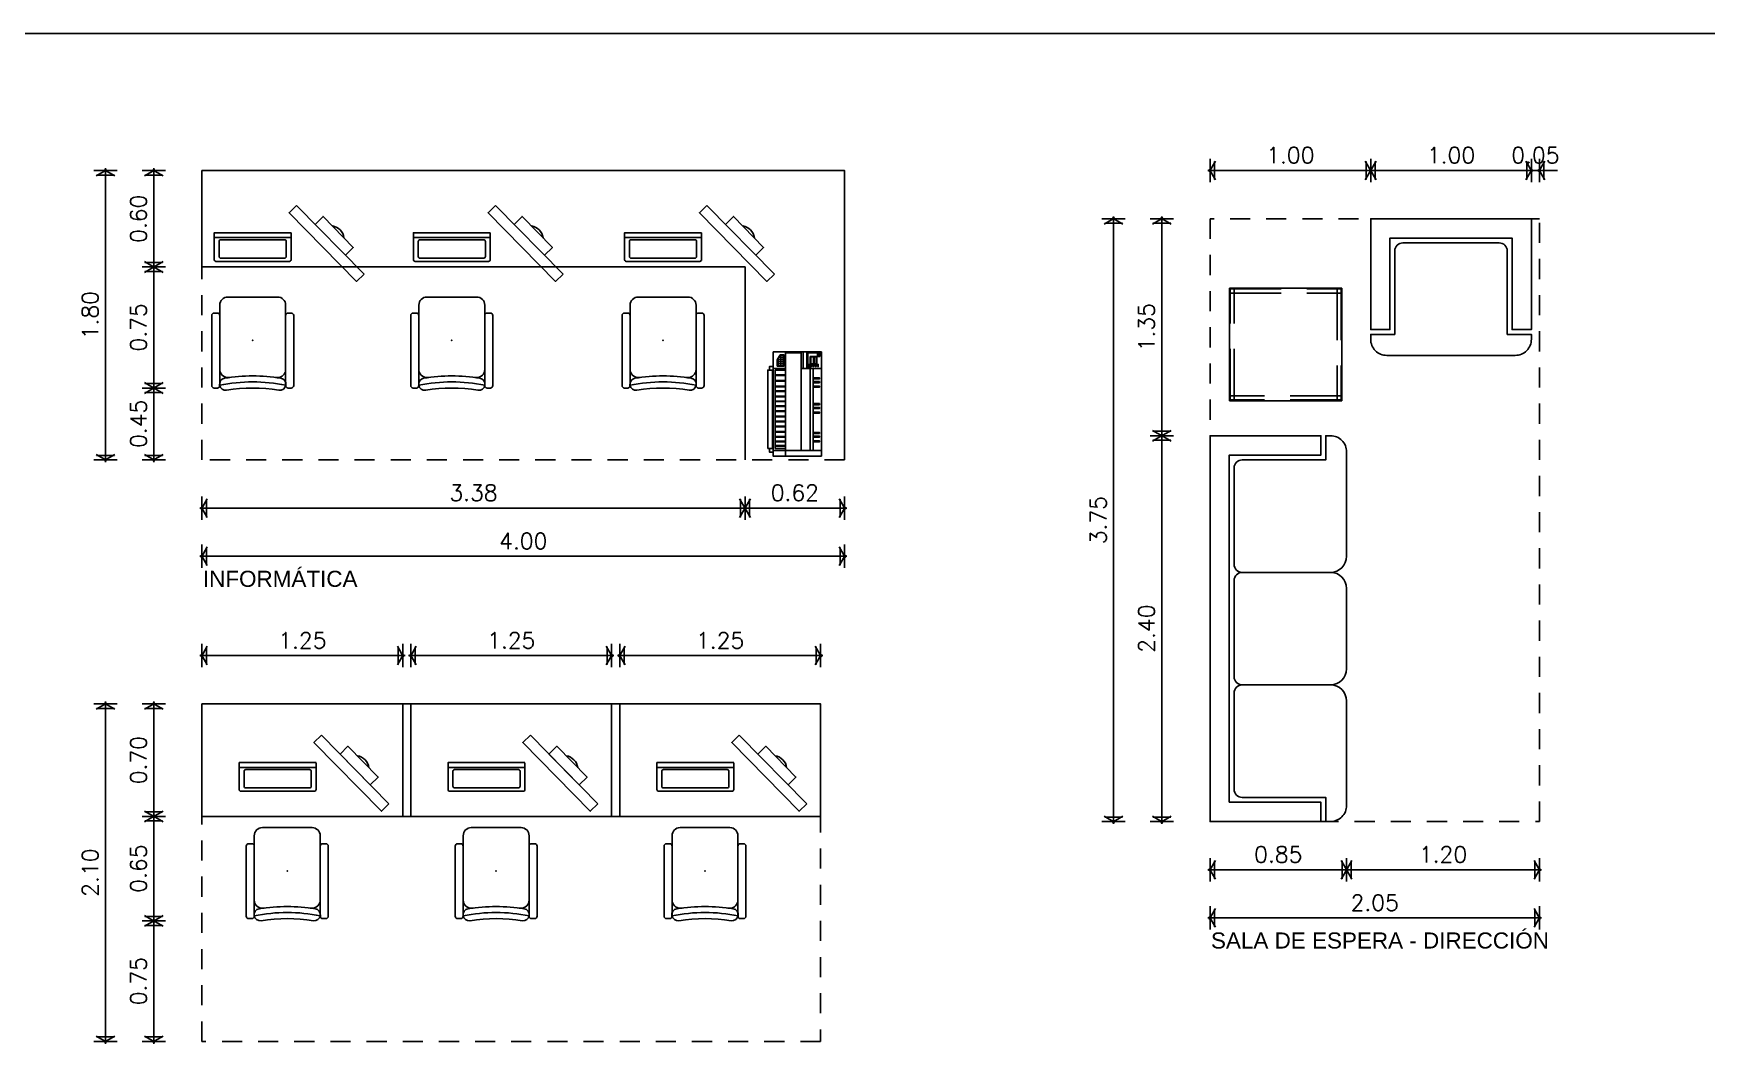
# Model space of a CAD drawing. Header units: millimetres. Extents: x 0 to 53.7, y -32.2 to -5.1.
# Drawn here: x 16.47 to 26.88, y -12.23 to -5.88 of the extents above; entities that cross this region are included whole.
import ezdxf

# ---------------------------------------------------------------- set-up
doc = ezdxf.new("R2010")
doc.units = ezdxf.units.MM
doc.header["$MEASUREMENT"] = 0
doc.linetypes.add('HIDDEN', pattern=[9.525, 6.35, -3.175])
doc.linetypes.add('HIDDEN2', pattern=[0.1875, 0.125, -0.0625])
for name, color, linetype in [('Can', 6, 'Continuous'), ('Cot', 8, 'Continuous'), ('Mob', 8, 'Continuous'), ('Proy', 9, 'HIDDEN2'), ('Tex', 2, 'Continuous')]:
    doc.layers.add(name, color=color, linetype=linetype)
doc.styles.add('ARIAL', font='arial.ttf')
doc.styles.add('ROMANS', font='romans.shx')
doc.dimstyles.new('PAÑO', dxfattribs={"dimscale": 0.5, "dimtxt": 0.2, "dimasz": 0.1, "dimexe": 0.18, "dimexo": 0.0625, "dimgap": 0.09, "dimtad": 1, "dimzin": 0, "dimdsep": 46, "dimtxsty": 'ROMANS', "dimblk1": 'COTP', "dimblk2": 'COTP', "dimsah": 1, "dimcen": 0.09, "dimse1": 1, "dimse2": 1, "dimclrd": 256, "dimclrt": 2, "dimaunit": 1, "dimadec": 0, "dimazin": 0, "dimtfac": 1, "dimtix": 1, "dimtmove": 2, "dimatfit": 0, "dimldrblk": 'COTP', "dimfxl": 0.18, "dimtolj": 1, "dimtzin": 0, "dimarcsym": 0})

# ---------------------------------------------------------------- blocks, each defined once
blk = doc.blocks.new('A$C7E9D43A3')
for p, q in [((0.03, -0.239), (0.03, 0.239)), ((0.257, -0.693), (-0.17, -0.273)), ((0.139, -0.577), (-0.052, -0.389))]:
    blk.add_line(p, q)
blk.add_lwpolyline([(0.001, -0.239), (0.168, -0.239, 0.414214), (0.178, -0.229), (0.178, 0.229, 0.414214), (0.168, 0.239), (0, 0.239), (0, -0.239)], format="xyb")
blk.add_lwpolyline([(0.044, 0.199), (0.044, -0.199, 0.414214), (0.053, -0.209), (0.148, -0.209, 0.414214), (0.158, -0.199), (0.158, 0.199, 0.414214), (0.148, 0.209), (0.053, 0.209, 0.414214)], format="xyb", close=True)
for points in [[(-0.17, -0.273), (-0.124, -0.226), (0.303, -0.646), (0.257, -0.693)], [(0.139, -0.577), (0.091, -0.626), (-0.101, -0.438), (-0.052, -0.389)]]:
    blk.add_lwpolyline(points)
blk.add_arc((0.043, -0.483), 0.086, 188.8874, 262.1436)
blk = doc.blocks.new('A$C2DEC4833')
at = {"linetype": 'Continuous', "ltscale": 0.01}
for p, q in [((-0.466, 0.24), (-0.466, 0.22)), ((-0.015, 0.255), (-0.451, 0.255)), ((0, 0.22), (0, 0.24)), ((-0.566, 0.155), (-0.566, -0.155)), ((-0.015, 0.205), (-0.516, 0.205)), ((-0.065, 0.143), (-0.065, 0.155)), ((-0.516, -0.205), (-0.015, -0.205)), ((-0.065, -0.155), (-0.065, -0.143)), ((-0.466, -0.22), (-0.466, -0.24)), ((-0.451, -0.255), (-0.015, -0.255)), ((0, -0.24), (0, -0.22))]:
    blk.add_line(p, q, dxfattribs=at)
for centre, radius, start, end in [((-0.451, 0.24), 0.015, 90, 180), ((-0.451, 0.22), 0.015, 180, 270), ((-0.015, 0.24), 0.015, 0, 90), ((-0.015, 0.22), 0.015, 270, 0), ((-0.516, 0.155), 0.05, 90, 180), ((-0.115, 0.155), 0.05, 0, 90), ((1, 0), 1.075, 170.6502, 189.3498), ((-0.024, 0.169), 0.0375, 350.6502, 170.6502), ((1, 0), 1.038, 168.5791, 191.4209), ((1, 0), 1, 170.6502, 189.3498), ((-0.516, -0.155), 0.05, 180, 270), ((-0.451, -0.22), 0.015, 90, 180), ((-0.115, -0.155), 0.05, 270, 0), ((-0.024, -0.169), 0.0375, 189.3498, 9.3498), ((-0.015, -0.22), 0.015, 0, 90), ((-0.451, -0.24), 0.015, 180, 270), ((-0.015, -0.24), 0.015, 270, 0)]:
    blk.add_arc(centre, radius, start, end, dxfattribs=at)
blk.add_point((-0.296, 0))
blk = doc.blocks.new('TERAPI$0$893')
at = {"linetype": 'Continuous'}
h = blk.add_hatch(dxfattribs=at)
h.set_pattern_fill('SQUARE', color=256, scale=0.05, angle=-90, style=0)
h.set_pattern_definition([(270, (-13.1615506, 5.483518), (0.00625, -1e-18), [0.00625, -0.00625]), (360, (-13.1615506, 5.483518), (2e-18, 0.00625), [0.00625, -0.00625])])
h.paths.add_polyline_path([(-0.059, -0.308), (-0.059, -0.269), (-0.102, -0.269), (-0.102, -0.339), (-0.077, -0.339)])
for p, q in [((-0.335, 0.256), (-0.035, 0.256)), ((-0.283, -0.255), (-0.283, 0.256)), ((-0.265, -0.255), (-0.265, 0.256)), ((-0.209, -0.351), (-0.209, 0.256)), ((-0.11, -0.351), (-0.11, 0.292)), ((-0.11, 0.244), (-0.047, 0.244)), ((-0.047, 0.244), (-0.047, -0.244)), ((-0.335, -0.255), (-0.209, -0.255)), ((-0.265, -0.26), (-0.25, -0.26)), ((-0.265, -0.33), (-0.265, -0.26)), ((-0.25, -0.261), (-0.25, -0.351)), ((-0.244, -0.255), (-0.244, -0.358)), ((-0.221, -0.255), (-0.221, -0.358)), ((-0.047, -0.244), (-0.11, -0.244)), ((-0.11, -0.255), (-0.035, -0.255)), ((-0.102, -0.269), (-0.059, -0.269)), ((-0.102, -0.339), (-0.102, -0.269)), ((-0.059, -0.308), (-0.077, -0.339)), ((-0.059, -0.269), (-0.059, -0.308)), ((-0.324, -0.33), (-0.265, -0.33)), ((-0.324, -0.351), (-0.324, -0.33)), ((-0.25, -0.351), (-0.324, -0.351)), ((-0.209, -0.351), (-0.11, -0.351)), ((-0.077, -0.339), (-0.102, -0.339))]:
    blk.add_line(p, q, dxfattribs=at)
for points in [[(-0.335, 0.292), (-0.335, -0.358), (-0.035, -0.358), (-0.035, 0.292)], [(-0.011, 0.244), (-0.011, 0.266), (-0.035, 0.266), (-0.035, 0.244)], [(0, 0.244), (0, -0.244), (-0.03, -0.244), (-0.03, 0.244)], [(-0.31, -0.266), (-0.31, -0.28), (-0.315, -0.28), (-0.315, -0.266)], [(-0.293, -0.327), (-0.293, -0.284), (-0.307, -0.284), (-0.307, -0.327)], [(-0.296, -0.266), (-0.296, -0.28), (-0.301, -0.28), (-0.301, -0.266)], [(-0.282, -0.266), (-0.282, -0.28), (-0.287, -0.28), (-0.287, -0.266)], [(-0.269, -0.327), (-0.269, -0.284), (-0.286, -0.284), (-0.286, -0.327)], [(-0.269, -0.266), (-0.269, -0.28), (-0.274, -0.28), (-0.274, -0.266)], [(-0.256, -0.266), (-0.256, -0.28), (-0.261, -0.28), (-0.261, -0.266)], [(-0.011, -0.244), (-0.011, -0.266), (-0.035, -0.266), (-0.035, -0.244)], [(-0.31, -0.334), (-0.31, -0.347), (-0.315, -0.347), (-0.315, -0.334)]]:
    blk.add_lwpolyline(points, close=True, dxfattribs=at)
for points in [[(-0.11, 0.229), (-0.047, 0.229)], [(-0.047, 0.225), (-0.11, 0.225)], [(-0.283, 0.202), (-0.322, 0.202), (-0.322, 0.195), (-0.283, 0.195)], [(-0.283, 0.173), (-0.322, 0.173), (-0.322, 0.166), (-0.283, 0.166)], [(-0.283, 0.149), (-0.322, 0.149), (-0.322, 0.143), (-0.283, 0.143)], [(-0.11, 0.201), (-0.047, 0.201)], [(-0.047, 0.197), (-0.11, 0.197)], [(-0.11, 0.172), (-0.047, 0.172)], [(-0.047, 0.168), (-0.11, 0.168)], [(-0.11, 0.141), (-0.047, 0.141)], [(-0.047, 0.137), (-0.11, 0.137)], [(-0.11, 0.109), (-0.047, 0.109)], [(-0.047, 0.105), (-0.11, 0.105)], [(-0.283, 0.024), (-0.322, 0.024), (-0.322, 0.017), (-0.283, 0.017)], [(-0.11, 0.077), (-0.047, 0.077)], [(-0.047, 0.073), (-0.11, 0.073)], [(-0.11, 0.046), (-0.047, 0.046)], [(-0.047, 0.042), (-0.11, 0.042)], [(-0.11, 0.013), (-0.047, 0.013)], [(-0.047, 0.009), (-0.11, 0.009)], [(-0.283, -0.005), (-0.322, -0.005), (-0.322, -0.012), (-0.283, -0.012)], [(-0.283, -0.029), (-0.322, -0.029), (-0.322, -0.036), (-0.283, -0.036)], [(-0.11, -0.018), (-0.047, -0.018)], [(-0.047, -0.022), (-0.11, -0.022)], [(-0.11, -0.049), (-0.047, -0.049)], [(-0.047, -0.052), (-0.11, -0.052)], [(-0.11, -0.078), (-0.047, -0.078)], [(-0.047, -0.082), (-0.11, -0.082)], [(-0.283, -0.138), (-0.322, -0.138), (-0.322, -0.145), (-0.283, -0.145)], [(-0.283, -0.166), (-0.322, -0.166), (-0.322, -0.173), (-0.283, -0.173)], [(-0.283, -0.19), (-0.322, -0.19), (-0.322, -0.197), (-0.283, -0.197)], [(-0.11, -0.111), (-0.047, -0.111)], [(-0.047, -0.115), (-0.11, -0.115)], [(-0.11, -0.141), (-0.047, -0.141)], [(-0.047, -0.145), (-0.11, -0.145)], [(-0.11, -0.176), (-0.047, -0.176)], [(-0.047, -0.18), (-0.11, -0.18)], [(-0.11, -0.211), (-0.047, -0.211)], [(-0.047, -0.215), (-0.11, -0.215)]]:
    blk.add_lwpolyline(points, dxfattribs=at)
blk = doc.blocks.new('COTP')
at = {"color": 0}
for p, q in [((-2.24, 0), (0.28, 0)), ((0, -1.45), (0, 1.45))]:
    blk.add_line(p, q, dxfattribs=at)
at = {"color": 2}
for p, q in [((0.1, -0.17), (-0.67, 1.16)), ((0.1, 0.17), (-0.67, -1.16)), ((-0.56, -1.11), (-0.56, 1.11))]:
    blk.add_line(p, q, dxfattribs=at)
blk = doc.blocks.new('*D569')
at = {"layer": 'Cot', "lineweight": -2, "transparency": 16777216}
blk.add_line((17.218, -6.778), (17.218, -7.278), dxfattribs=at)
at = {"layer": 'Defpoints', "color": 0, "transparency": 16777216}
for p in [(17.518, -6.728), (17.218, -7.328), (17.518, -7.328)]:
    blk.add_point(p, dxfattribs=at)
at = {"layer": 'Cot', "lineweight": -2, "transparency": 16777216, "xscale": 0.05, "yscale": 0.05, "zscale": 0.05}
for p, rotation in [((17.218, -6.728), 90), ((17.218, -7.328), 270)]:
    blk.add_blockref('COTP', p, dxfattribs=dict(at, rotation=rotation))
at = {"layer": 'Cot', "color": 2, "transparency": 16777216, "insert": (17.123, -7.028), "char_height": 0.1, "attachment_point": 5, "rotation": 90, "style": 'ROMANS'}
blk.add_mtext('\\A1;0.60', dxfattribs=at)
blk = doc.blocks.new('*D570')
at = {"layer": 'Cot', "lineweight": -2, "transparency": 16777216}
blk.add_line((17.218, -7.378), (17.218, -8.031), dxfattribs=at)
at = {"layer": 'Defpoints', "color": 0, "transparency": 16777216}
for p in [(17.518, -7.328), (17.218, -8.081), (17.834, -8.081)]:
    blk.add_point(p, dxfattribs=at)
at = {"layer": 'Cot', "lineweight": -2, "transparency": 16777216, "xscale": 0.05, "yscale": 0.05, "zscale": 0.05}
for p, rotation in [((17.218, -7.328), 90), ((17.218, -8.081), 270)]:
    blk.add_blockref('COTP', p, dxfattribs=dict(at, rotation=rotation))
at = {"layer": 'Cot', "color": 2, "transparency": 16777216, "insert": (17.123, -7.704), "char_height": 0.1, "attachment_point": 5, "rotation": 90, "style": 'ROMANS'}
blk.add_mtext('\\A1;0.75', dxfattribs=at)
blk = doc.blocks.new('*D571')
at = {"layer": 'Cot', "lineweight": -2, "transparency": 16777216}
blk.add_line((17.218, -8.131), (17.218, -8.478), dxfattribs=at)
at = {"layer": 'Defpoints', "color": 0, "transparency": 16777216}
for p in [(17.834, -8.081), (17.218, -8.528), (17.518, -8.528)]:
    blk.add_point(p, dxfattribs=at)
at = {"layer": 'Cot', "lineweight": -2, "transparency": 16777216, "xscale": 0.05, "yscale": 0.05, "zscale": 0.05}
for p, rotation in [((17.218, -8.081), 90), ((17.218, -8.528), 270)]:
    blk.add_blockref('COTP', p, dxfattribs=dict(at, rotation=rotation))
at = {"layer": 'Cot', "color": 2, "transparency": 16777216, "insert": (17.123, -8.304), "char_height": 0.1, "attachment_point": 5, "rotation": 90, "style": 'ROMANS'}
blk.add_mtext('\\A1;0.45', dxfattribs=at)
blk = doc.blocks.new('*D572')
at = {"layer": 'Cot', "lineweight": -2, "transparency": 16777216}
blk.add_line((16.918, -8.478), (16.918, -6.778), dxfattribs=at)
at = {"layer": 'Defpoints', "color": 0, "transparency": 16777216}
for p in [(16.918, -6.728), (17.518, -6.728), (17.518, -8.528)]:
    blk.add_point(p, dxfattribs=at)
at = {"layer": 'Cot', "lineweight": -2, "transparency": 16777216, "xscale": 0.05, "yscale": 0.05, "zscale": 0.05}
for p, rotation in [((16.918, -6.728), 90), ((16.918, -8.528), 270)]:
    blk.add_blockref('COTP', p, dxfattribs=dict(at, rotation=rotation))
at = {"layer": 'Cot', "color": 2, "transparency": 16777216, "insert": (16.823, -7.628), "char_height": 0.1, "attachment_point": 5, "rotation": 90, "style": 'ROMANS'}
blk.add_mtext('\\A1;1.80', dxfattribs=at)
blk = doc.blocks.new('*D573')
at = {"layer": 'Cot', "lineweight": -2, "transparency": 16777216}
blk.add_line((21.468, -8.828), (20.948, -8.828), dxfattribs=at)
at = {"layer": 'Defpoints', "color": 0, "transparency": 16777216}
for p in [(20.898, -8.528), (21.518, -8.528), (20.898, -8.828)]:
    blk.add_point(p, dxfattribs=at)
at = {"layer": 'Cot', "lineweight": -2, "transparency": 16777216, "xscale": 0.05, "yscale": 0.05, "zscale": 0.05, "rotation": 180}
blk.add_blockref('COTP', (20.898, -8.828), dxfattribs=at)
at = {"layer": 'Cot', "lineweight": -2, "transparency": 16777216, "xscale": 0.05, "yscale": 0.05, "zscale": 0.05}
blk.add_blockref('COTP', (21.518, -8.828), dxfattribs=at)
at = {"layer": 'Cot', "color": 2, "transparency": 16777216, "insert": (21.208, -8.733), "char_height": 0.1, "attachment_point": 5, "style": 'ROMANS'}
blk.add_mtext('\\A1;0.62', dxfattribs=at)
blk = doc.blocks.new('*D574')
at = {"layer": 'Cot', "lineweight": -2, "transparency": 16777216}
blk.add_line((20.848, -8.828), (17.568, -8.828), dxfattribs=at)
at = {"layer": 'Defpoints', "color": 0, "transparency": 16777216}
for p in [(17.518, -8.528), (20.898, -8.528), (17.518, -8.828)]:
    blk.add_point(p, dxfattribs=at)
at = {"layer": 'Cot', "lineweight": -2, "transparency": 16777216, "xscale": 0.05, "yscale": 0.05, "zscale": 0.05, "rotation": 180}
blk.add_blockref('COTP', (17.518, -8.828), dxfattribs=at)
at = {"layer": 'Cot', "lineweight": -2, "transparency": 16777216, "xscale": 0.05, "yscale": 0.05, "zscale": 0.05}
blk.add_blockref('COTP', (20.898, -8.828), dxfattribs=at)
at = {"layer": 'Cot', "color": 2, "transparency": 16777216, "insert": (19.208, -8.733), "char_height": 0.1, "attachment_point": 5, "style": 'ROMANS'}
blk.add_mtext('\\A1;3.38', dxfattribs=at)
blk = doc.blocks.new('*D575')
at = {"layer": 'Cot', "lineweight": -2, "transparency": 16777216}
blk.add_line((21.468, -9.128), (17.568, -9.128), dxfattribs=at)
at = {"layer": 'Defpoints', "color": 0, "transparency": 16777216}
for p in [(17.518, -8.528), (21.518, -8.528), (17.518, -9.128)]:
    blk.add_point(p, dxfattribs=at)
at = {"layer": 'Cot', "lineweight": -2, "transparency": 16777216, "xscale": 0.05, "yscale": 0.05, "zscale": 0.05, "rotation": 180}
blk.add_blockref('COTP', (17.518, -9.128), dxfattribs=at)
at = {"layer": 'Cot', "lineweight": -2, "transparency": 16777216, "xscale": 0.05, "yscale": 0.05, "zscale": 0.05}
blk.add_blockref('COTP', (21.518, -9.128), dxfattribs=at)
at = {"layer": 'Cot', "color": 2, "transparency": 16777216, "insert": (19.518, -9.033), "char_height": 0.1, "attachment_point": 5, "style": 'ROMANS'}
blk.add_mtext('\\A1;4.00', dxfattribs=at)
blk = doc.blocks.new('A$C12627254')
blk.add_lwpolyline([(2.28, -0.12), (0.12, -0.12), (0.12, -0.69), (0, -0.69), (0, 0), (2.4, 0), (2.4, -0.69), (2.28, -0.69)], close=True)
for points in [[(0.85, -0.75), (0.85, -0.2, 0.414214), (0.8, -0.15), (0.2, -0.15, 0.414214), (0.15, -0.2), (0.15, -0.72), (0, -0.72), (0, -0.75, 0.414214), (0.1, -0.85), (0.75, -0.85), (0.75, -0.85, 0.414213), (0.85, -0.75)], [(1.55, -0.75), (1.55, -0.2, -0.414214), (1.6, -0.15), (2.2, -0.15, -0.414214), (2.25, -0.2), (2.25, -0.72), (2.4, -0.72), (2.4, -0.75, -0.414214), (2.3, -0.85), (1.65, -0.85), (1.65, -0.85, -0.414213), (1.55, -0.75)]]:
    blk.add_lwpolyline(points, format="xyb", close=True)
blk.add_lwpolyline([(0.85, -0.75, 0.414213), (0.95, -0.85), (0.95, -0.85), (1.45, -0.85), (1.45, -0.85, 0.414213), (1.55, -0.75), (1.55, -0.2, 0.414214), (1.5, -0.15), (0.9, -0.15, 0.414214), (0.85, -0.2)], format="xyb")
blk = doc.blocks.new('A$C78486FED')
for points in [[(0.12, 0), (0.12, 0.38), (0.69, 0.38), (0.69, 0.5), (0, 0.5), (0, 0)], [(0.12, 0), (0.12, -0.38), (0.69, -0.38), (0.69, -0.5), (0, -0.5), (0, 0)]]:
    blk.add_lwpolyline(points)
for points in [[(0.15, 0), (0.15, 0.3, -0.414214), (0.2, 0.35), (0.72, 0.35), (0.72, 0.5), (0.75, 0.5, -0.414214), (0.85, 0.4), (0.85, 0)], [(0.15, 0), (0.15, -0.3, 0.414214), (0.2, -0.35), (0.72, -0.35), (0.72, -0.5), (0.75, -0.5, 0.414214), (0.85, -0.4), (0.85, 0)]]:
    blk.add_lwpolyline(points, format="xyb")
blk = doc.blocks.new('MESA ESQ')
for p, q in [((-0.35, 0), (-0.35, -0.7)), ((0.35, 0), (-0.35, 0)), ((0.35, -0.7), (0.35, 0)), ((-0.35, -0.7), (0.35, -0.7))]:
    blk.add_line(p, q)
at = {"linetype": 'HIDDEN', "ltscale": 0.05}
for p, q in [((-0.345, -0.005), (-0.345, -0.695)), ((0.345, -0.005), (-0.345, -0.005)), ((0.345, -0.03), (-0.345, -0.03)), ((-0.32, -0.005), (-0.32, -0.695)), ((0.32, -0.695), (0.32, -0.005)), ((0.345, -0.695), (0.345, -0.005)), ((-0.345, -0.67), (0.345, -0.67)), ((-0.345, -0.695), (0.345, -0.695))]:
    blk.add_line(p, q, dxfattribs=at)
blk = doc.blocks.new('*D576')
at = {"layer": 'Cot', "lineweight": -2, "transparency": 16777216}
blk.add_line((23.492, -7.078), (23.492, -8.328), dxfattribs=at)
at = {"layer": 'Defpoints', "color": 0, "transparency": 16777216}
for p in [(23.792, -7.028), (23.492, -8.378), (24.208, -8.378)]:
    blk.add_point(p, dxfattribs=at)
at = {"layer": 'Cot', "lineweight": -2, "transparency": 16777216, "xscale": 0.05, "yscale": 0.05, "zscale": 0.05}
for p, rotation in [((23.492, -7.028), 90), ((23.492, -8.378), 270)]:
    blk.add_blockref('COTP', p, dxfattribs=dict(at, rotation=rotation))
at = {"layer": 'Cot', "color": 2, "transparency": 16777216, "insert": (23.397, -7.703), "char_height": 0.1, "attachment_point": 5, "rotation": 90, "style": 'ROMANS'}
blk.add_mtext('\\A1;1.35', dxfattribs=at)
blk = doc.blocks.new('*D577')
at = {"layer": 'Cot', "lineweight": -2, "transparency": 16777216}
blk.add_line((23.492, -8.428), (23.492, -10.728), dxfattribs=at)
at = {"layer": 'Defpoints', "color": 0, "transparency": 16777216}
for p in [(24.208, -8.378), (23.492, -10.778), (24.208, -10.778)]:
    blk.add_point(p, dxfattribs=at)
at = {"layer": 'Cot', "lineweight": -2, "transparency": 16777216, "xscale": 0.05, "yscale": 0.05, "zscale": 0.05}
for p, rotation in [((23.492, -8.378), 90), ((23.492, -10.778), 270)]:
    blk.add_blockref('COTP', p, dxfattribs=dict(at, rotation=rotation))
at = {"layer": 'Cot', "color": 2, "transparency": 16777216, "insert": (23.397, -9.578), "char_height": 0.1, "attachment_point": 5, "rotation": 90, "style": 'ROMANS'}
blk.add_mtext('\\A1;2.40', dxfattribs=at)
blk = doc.blocks.new('*D578')
at = {"layer": 'Cot', "lineweight": -2, "transparency": 16777216}
blk.add_line((23.192, -10.728), (23.192, -7.078), dxfattribs=at)
at = {"layer": 'Defpoints', "color": 0, "transparency": 16777216}
for p in [(23.192, -7.028), (23.792, -7.028), (23.792, -10.778)]:
    blk.add_point(p, dxfattribs=at)
at = {"layer": 'Cot', "lineweight": -2, "transparency": 16777216, "xscale": 0.05, "yscale": 0.05, "zscale": 0.05}
for p, rotation in [((23.192, -7.028), 90), ((23.192, -10.778), 270)]:
    blk.add_blockref('COTP', p, dxfattribs=dict(at, rotation=rotation))
at = {"layer": 'Cot', "color": 2, "transparency": 16777216, "insert": (23.097, -8.903), "char_height": 0.1, "attachment_point": 5, "rotation": 90, "style": 'ROMANS'}
blk.add_mtext('\\A1;3.75', dxfattribs=at)
blk = doc.blocks.new('*D579')
at = {"layer": 'Cot', "lineweight": -2, "transparency": 16777216}
blk.add_line((23.842, -11.078), (24.592, -11.078), dxfattribs=at)
at = {"layer": 'Defpoints', "color": 0, "transparency": 16777216}
for p in [(24.642, -10.353), (23.792, -10.778), (24.642, -11.078)]:
    blk.add_point(p, dxfattribs=at)
at = {"layer": 'Cot', "lineweight": -2, "transparency": 16777216, "xscale": 0.05, "yscale": 0.05, "zscale": 0.05, "rotation": 180}
blk.add_blockref('COTP', (23.792, -11.078), dxfattribs=at)
at = {"layer": 'Cot', "lineweight": -2, "transparency": 16777216, "xscale": 0.05, "yscale": 0.05, "zscale": 0.05}
blk.add_blockref('COTP', (24.642, -11.078), dxfattribs=at)
at = {"layer": 'Cot', "color": 2, "transparency": 16777216, "insert": (24.217, -10.983), "char_height": 0.1, "attachment_point": 5, "style": 'ROMANS'}
blk.add_mtext('\\A1;0.85', dxfattribs=at)
blk = doc.blocks.new('*D580')
at = {"layer": 'Cot', "lineweight": -2, "transparency": 16777216}
blk.add_line((24.692, -11.078), (25.792, -11.078), dxfattribs=at)
at = {"layer": 'Defpoints', "color": 0, "transparency": 16777216}
for p in [(24.642, -10.353), (25.842, -10.778), (25.842, -11.078)]:
    blk.add_point(p, dxfattribs=at)
at = {"layer": 'Cot', "lineweight": -2, "transparency": 16777216, "xscale": 0.05, "yscale": 0.05, "zscale": 0.05, "rotation": 180}
blk.add_blockref('COTP', (24.642, -11.078), dxfattribs=at)
at = {"layer": 'Cot', "lineweight": -2, "transparency": 16777216, "xscale": 0.05, "yscale": 0.05, "zscale": 0.05}
blk.add_blockref('COTP', (25.842, -11.078), dxfattribs=at)
at = {"layer": 'Cot', "color": 2, "transparency": 16777216, "insert": (25.242, -10.983), "char_height": 0.1, "attachment_point": 5, "style": 'ROMANS'}
blk.add_mtext('\\A1;1.20', dxfattribs=at)
blk = doc.blocks.new('*D581')
at = {"layer": 'Cot', "lineweight": -2, "transparency": 16777216}
blk.add_line((23.842, -11.378), (25.792, -11.378), dxfattribs=at)
at = {"layer": 'Defpoints', "color": 0, "transparency": 16777216}
for p in [(23.792, -10.778), (25.842, -10.778), (25.842, -11.378)]:
    blk.add_point(p, dxfattribs=at)
at = {"layer": 'Cot', "lineweight": -2, "transparency": 16777216, "xscale": 0.05, "yscale": 0.05, "zscale": 0.05, "rotation": 180}
blk.add_blockref('COTP', (23.792, -11.378), dxfattribs=at)
at = {"layer": 'Cot', "lineweight": -2, "transparency": 16777216, "xscale": 0.05, "yscale": 0.05, "zscale": 0.05}
blk.add_blockref('COTP', (25.842, -11.378), dxfattribs=at)
at = {"layer": 'Cot', "color": 2, "transparency": 16777216, "insert": (24.817, -11.283), "char_height": 0.1, "attachment_point": 5, "style": 'ROMANS'}
blk.add_mtext('\\A1;2.05', dxfattribs=at)
blk = doc.blocks.new('*D582')
at = {"layer": 'Cot', "lineweight": -2, "transparency": 16777216}
blk.add_line((23.842, -6.728), (24.742, -6.728), dxfattribs=at)
at = {"layer": 'Defpoints', "color": 0, "transparency": 16777216}
for p in [(24.792, -6.728), (23.792, -7.028), (24.792, -7.028)]:
    blk.add_point(p, dxfattribs=at)
at = {"layer": 'Cot', "lineweight": -2, "transparency": 16777216, "xscale": 0.05, "yscale": 0.05, "zscale": 0.05, "rotation": 180}
blk.add_blockref('COTP', (23.792, -6.728), dxfattribs=at)
at = {"layer": 'Cot', "lineweight": -2, "transparency": 16777216, "xscale": 0.05, "yscale": 0.05, "zscale": 0.05}
blk.add_blockref('COTP', (24.792, -6.728), dxfattribs=at)
at = {"layer": 'Cot', "color": 2, "transparency": 16777216, "insert": (24.292, -6.633), "char_height": 0.1, "attachment_point": 5, "style": 'ROMANS'}
blk.add_mtext('\\A1;1.00', dxfattribs=at)
blk = doc.blocks.new('*D583')
at = {"layer": 'Cot', "lineweight": -2, "transparency": 16777216}
blk.add_line((24.842, -6.728), (25.742, -6.728), dxfattribs=at)
at = {"layer": 'Defpoints', "color": 0, "transparency": 16777216}
for p in [(25.792, -6.728), (24.792, -7.028), (25.792, -7.028)]:
    blk.add_point(p, dxfattribs=at)
at = {"layer": 'Cot', "lineweight": -2, "transparency": 16777216, "xscale": 0.05, "yscale": 0.05, "zscale": 0.05, "rotation": 180}
blk.add_blockref('COTP', (24.792, -6.728), dxfattribs=at)
at = {"layer": 'Cot', "lineweight": -2, "transparency": 16777216, "xscale": 0.05, "yscale": 0.05, "zscale": 0.05}
blk.add_blockref('COTP', (25.792, -6.728), dxfattribs=at)
at = {"layer": 'Cot', "color": 2, "transparency": 16777216, "insert": (25.292, -6.633), "char_height": 0.1, "attachment_point": 5, "style": 'ROMANS'}
blk.add_mtext('\\A1;1.00', dxfattribs=at)
blk = doc.blocks.new('*D584')
at = {"layer": 'Cot', "lineweight": -2, "transparency": 16777216}
for p, q in [((25.742, -6.728), (25.692, -6.728)), ((25.792, -6.728), (25.842, -6.728)), ((25.892, -6.728), (25.942, -6.728))]:
    blk.add_line(p, q, dxfattribs=at)
at = {"layer": 'Defpoints', "color": 0, "transparency": 16777216}
for p in [(25.842, -6.728), (25.792, -7.028), (25.842, -7.028)]:
    blk.add_point(p, dxfattribs=at)
at = {"layer": 'Cot', "lineweight": -2, "transparency": 16777216, "xscale": 0.05, "yscale": 0.05, "zscale": 0.05}
blk.add_blockref('COTP', (25.792, -6.728), dxfattribs=at)
at = {"layer": 'Cot', "lineweight": -2, "transparency": 16777216, "xscale": 0.05, "yscale": 0.05, "zscale": 0.05, "rotation": 180}
blk.add_blockref('COTP', (25.842, -6.728), dxfattribs=at)
at = {"layer": 'Cot', "color": 2, "transparency": 16777216, "insert": (25.817, -6.633), "char_height": 0.1, "attachment_point": 5, "style": 'ROMANS'}
blk.add_mtext('\\A1;0.05', dxfattribs=at)
blk = doc.blocks.new('A$C76F738EF')
for p, q in [((-0.0227, 0.8793), (-0.0227, 0.8723)), ((-0.0227, 0.8793), (0.0318, 0.8793)), ((0.0318, 0.8793), (0.0318, 0.872)), ((-0.1511, 0.8088), (0.1265, 0.8088)), ((0.0318, 0.8088), (0.1602, 0.8088)), ((-0.2981, 0.5741), (-0.2981, 0.5848)), ((-0.2706, 0.5848), (-0.2981, 0.5848)), ((-0.2713, 0.5741), (-0.2981, 0.5741)), ((0.2797, 0.5848), (0.3072, 0.5848)), ((0.2804, 0.5741), (0.3072, 0.5741)), ((0.3072, 0.5741), (0.3072, 0.5848)), ((-0.2248, 0.4483), (-0.2248, 0.4238)), ((0.2339, 0.4483), (0.2339, 0.4238)), ((-0.5848, 0.2797), (-0.5848, 0.3072)), ((-0.5741, 0.3072), (-0.5848, 0.3072)), ((-0.5741, 0.2804), (-0.5741, 0.3072)), ((0.5741, 0.2981), (0.5848, 0.2981)), ((0.5741, 0.2713), (0.5741, 0.2981)), ((0.5848, 0.2706), (0.5848, 0.2981)), ((-0.4483, 0.2339), (-0.4238, 0.2339)), ((0.4483, 0.2248), (0.4238, 0.2248)), ((-0.8088, 0.0318), (-0.8088, 0.1602)), ((-0.8088, -0.1511), (-0.8088, 0.1265)), ((0.8088, 0.1511), (0.8088, -0.1265)), ((-0.8793, 0.0318), (-0.872, 0.0318)), ((-0.8793, -0.0227), (-0.8793, 0.0318)), ((0.8793, 0.0227), (0.8723, 0.0227)), ((0.8793, 0.0227), (0.8793, -0.0318)), ((-0.8793, -0.0227), (-0.8723, -0.0227)), ((0.8088, -0.0318), (0.8088, -0.1602)), ((0.8793, -0.0318), (0.872, -0.0318)), ((-0.5848, -0.2706), (-0.5848, -0.2981)), ((-0.5741, -0.2713), (-0.5741, -0.2981)), ((-0.4483, -0.2248), (-0.4238, -0.2248)), ((0.4483, -0.2339), (0.4238, -0.2339)), ((0.5741, -0.2804), (0.5741, -0.3072)), ((0.5848, -0.2797), (0.5848, -0.3072)), ((-0.5741, -0.2981), (-0.5848, -0.2981)), ((0.5741, -0.3072), (0.5848, -0.3072)), ((-0.2339, -0.4483), (-0.2339, -0.4238)), ((0.2248, -0.4483), (0.2248, -0.4238)), ((-0.2804, -0.5741), (-0.3072, -0.5741)), ((-0.3072, -0.5741), (-0.3072, -0.5848)), ((-0.2797, -0.5848), (-0.3072, -0.5848)), ((0.2706, -0.5848), (0.2981, -0.5848)), ((0.2713, -0.5741), (0.2981, -0.5741)), ((0.2981, -0.5741), (0.2981, -0.5848)), ((-0.0318, -0.8088), (-0.1602, -0.8088)), ((0.1511, -0.8088), (-0.1265, -0.8088)), ((-0.0318, -0.8793), (-0.0318, -0.872)), ((0.0227, -0.8793), (-0.0318, -0.8793)), ((0.0227, -0.8793), (0.0227, -0.8723))]:
    blk.add_line(p, q)
for points in [[(-0.2074, 0.8534, 0.667091), (-0.1977, 0.8043, -0.088922), (0.2119, 0.8043, 0.527589), (0.2127, 0.8516, 0.095477)], [(-0.1966, 0.7667, 0.281793), (-0.2591, 0.7697), (-0.2785, 0.4582, 0.418015), (-0.2162, 0.4543)], [(0.2057, 0.7667, -0.281793), (0.2681, 0.7697), (0.2876, 0.4582, -0.418015), (0.2252, 0.4543)], [(-0.7667, 0.2057, -0.281793), (-0.7697, 0.2681), (-0.4582, 0.2876, -0.418015), (-0.4543, 0.2252)], [(-0.8534, -0.2074, 0.667091), (-0.8043, -0.1977, -0.088922), (-0.8043, 0.2119, 0.527589), (-0.8516, 0.2127, 0.095477)], [(0.7667, 0.1966, 0.281793), (0.7697, 0.2591), (0.4582, 0.2785, 0.418015), (0.4543, 0.2162)], [(0.8534, 0.2074, 0.667091), (0.8043, 0.1977, -0.088922), (0.8043, -0.2119, 0.527589), (0.8516, -0.2127, 0.095477)], [(-0.7667, -0.1966, 0.281793), (-0.7697, -0.2591), (-0.4582, -0.2785, 0.418015), (-0.4543, -0.2162)], [(0.7667, -0.2057, -0.281793), (0.7697, -0.2681), (0.4582, -0.2876, -0.418015), (0.4543, -0.2252)], [(-0.2057, -0.7667, -0.281793), (-0.2681, -0.7697), (-0.2876, -0.4582, -0.418015), (-0.2252, -0.4543)], [(0.1966, -0.7667, 0.281793), (0.2591, -0.7697), (0.2785, -0.4582, 0.418015), (0.2162, -0.4543)], [(0.2074, -0.8534, 0.667091), (0.1977, -0.8043, -0.088922), (-0.2119, -0.8043, 0.527589), (-0.2127, -0.8516, 0.095477)]]:
    blk.add_lwpolyline(points, format="xyb", close=True)
blk.add_circle((0, 0), 0.45)
for centre, radius, start, end in [((-0.1511, 0.7351), 0.0737, 90, 147.60084), ((0.1602, 0.7351), 0.0737, 32.39916, 90), ((-0.2615, 0.5795), 0.0182, 117.8828, 162.89536), ((-0.2615, 0.5795), 0.0182, 197.10464, 234.96453), ((0.2705, 0.5795), 0.0182, 17.10464, 62.1172), ((0.2705, 0.5795), 0.0182, 305.03547, 342.89536), ((-0.1511, 0.4238), 0.0737, 180, 194.40356), ((0.1602, 0.4238), 0.0737, 345.59644, 0), ((-0.5795, 0.2705), 0.0182, 107.10464, 152.1172), ((-0.5795, 0.2705), 0.0182, 35.03547, 72.89536), ((-0.7351, 0.1602), 0.0737, 122.39916, 180), ((-0.4238, 0.1602), 0.0737, 75.59644, 90), ((0.4238, 0.1511), 0.0737, 90, 104.40356), ((0.5795, 0.2615), 0.0182, 107.10464, 144.96453), ((0.5795, 0.2615), 0.0182, 27.8828, 72.89536), ((0.7351, 0.1511), 0.0737, 0, 57.60084), ((-0.7351, -0.1511), 0.0737, 180, 237.60084), ((0.7351, -0.1602), 0.0737, 302.39916, 0), ((-0.5795, -0.2615), 0.0182, 207.8828, 252.89536), ((-0.5795, -0.2615), 0.0182, 287.10464, 324.96453), ((-0.4238, -0.1511), 0.0737, 270, 284.40356), ((0.4238, -0.1602), 0.0737, 255.59644, 270), ((0.5795, -0.2705), 0.0182, 215.03547, 252.89536), ((0.5795, -0.2705), 0.0182, 287.10464, 332.1172), ((-0.1602, -0.4238), 0.0737, 165.59644, 180), ((0.1511, -0.4238), 0.0737, 0, 14.40356), ((-0.2705, -0.5795), 0.0182, 125.03547, 162.89536), ((0.2615, -0.5795), 0.0182, 17.10464, 54.96453), ((-0.2705, -0.5795), 0.0182, 197.10464, 242.1172), ((0.2615, -0.5795), 0.0182, 297.8828, 342.89536), ((-0.1602, -0.7351), 0.0737, 212.39916, 270), ((0.1511, -0.7351), 0.0737, 270, 327.60084)]:
    blk.add_arc(centre, radius, start, end)
blk = doc.blocks.new('*D603')
at = {"layer": 'Cot', "lineweight": -2, "transparency": 16777216}
blk.add_line((17.218, -10.096), (17.218, -10.696), dxfattribs=at)
at = {"layer": 'Defpoints', "color": 0, "transparency": 16777216}
for p in [(17.518, -10.046), (17.218, -10.746), (17.518, -10.746)]:
    blk.add_point(p, dxfattribs=at)
at = {"layer": 'Cot', "lineweight": -2, "transparency": 16777216, "xscale": 0.05, "yscale": 0.05, "zscale": 0.05}
for p, rotation in [((17.218, -10.046), 90), ((17.218, -10.746), 270)]:
    blk.add_blockref('COTP', p, dxfattribs=dict(at, rotation=rotation))
at = {"layer": 'Cot', "color": 2, "transparency": 16777216, "insert": (17.123, -10.396), "char_height": 0.1, "attachment_point": 5, "rotation": 90, "style": 'ROMANS'}
blk.add_mtext('\\A1;0.70', dxfattribs=at)
blk = doc.blocks.new('*D604')
at = {"layer": 'Cot', "lineweight": -2, "transparency": 16777216}
blk.add_line((17.218, -10.796), (17.218, -11.346), dxfattribs=at)
at = {"layer": 'Defpoints', "color": 0, "transparency": 16777216}
for p in [(17.518, -10.746), (17.218, -11.396), (17.88, -11.396)]:
    blk.add_point(p, dxfattribs=at)
at = {"layer": 'Cot', "lineweight": -2, "transparency": 16777216, "xscale": 0.05, "yscale": 0.05, "zscale": 0.05}
for p, rotation in [((17.218, -10.746), 90), ((17.218, -11.396), 270)]:
    blk.add_blockref('COTP', p, dxfattribs=dict(at, rotation=rotation))
at = {"layer": 'Cot', "color": 2, "transparency": 16777216, "insert": (17.123, -11.071), "char_height": 0.1, "attachment_point": 5, "rotation": 90, "style": 'ROMANS'}
blk.add_mtext('\\A1;0.65', dxfattribs=at)
blk = doc.blocks.new('*D605')
at = {"layer": 'Cot', "lineweight": -2, "transparency": 16777216}
blk.add_line((17.218, -11.446), (17.218, -12.096), dxfattribs=at)
at = {"layer": 'Defpoints', "color": 0, "transparency": 16777216}
for p in [(17.88, -11.396), (17.218, -12.146), (17.518, -12.146)]:
    blk.add_point(p, dxfattribs=at)
at = {"layer": 'Cot', "lineweight": -2, "transparency": 16777216, "xscale": 0.05, "yscale": 0.05, "zscale": 0.05}
for p, rotation in [((17.218, -11.396), 90), ((17.218, -12.146), 270)]:
    blk.add_blockref('COTP', p, dxfattribs=dict(at, rotation=rotation))
at = {"layer": 'Cot', "color": 2, "transparency": 16777216, "insert": (17.123, -11.771), "char_height": 0.1, "attachment_point": 5, "rotation": 90, "style": 'ROMANS'}
blk.add_mtext('\\A1;0.75', dxfattribs=at)
blk = doc.blocks.new('*D606')
at = {"layer": 'Cot', "lineweight": -2, "transparency": 16777216}
blk.add_line((16.918, -12.096), (16.918, -10.096), dxfattribs=at)
at = {"layer": 'Defpoints', "color": 0, "transparency": 16777216}
for p in [(16.918, -10.046), (17.518, -10.046), (17.518, -12.146)]:
    blk.add_point(p, dxfattribs=at)
at = {"layer": 'Cot', "lineweight": -2, "transparency": 16777216, "xscale": 0.05, "yscale": 0.05, "zscale": 0.05}
for p, rotation in [((16.918, -10.046), 90), ((16.918, -12.146), 270)]:
    blk.add_blockref('COTP', p, dxfattribs=dict(at, rotation=rotation))
at = {"layer": 'Cot', "color": 2, "transparency": 16777216, "insert": (16.823, -11.096), "char_height": 0.1, "attachment_point": 5, "rotation": 90, "style": 'ROMANS'}
blk.add_mtext('\\A1;2.10', dxfattribs=at)
blk = doc.blocks.new('*D607')
at = {"layer": 'Cot', "lineweight": -2, "transparency": 16777216}
blk.add_line((17.568, -12.446), (21.318, -12.446), dxfattribs=at)
at = {"layer": 'Defpoints', "color": 0, "transparency": 16777216}
for p in [(17.518, -12.146), (21.368, -12.146), (21.368, -12.446)]:
    blk.add_point(p, dxfattribs=at)
at = {"layer": 'Cot', "lineweight": -2, "transparency": 16777216, "xscale": 0.05, "yscale": 0.05, "zscale": 0.05, "rotation": 180}
blk.add_blockref('COTP', (17.518, -12.446), dxfattribs=at)
at = {"layer": 'Cot', "lineweight": -2, "transparency": 16777216, "xscale": 0.05, "yscale": 0.05, "zscale": 0.05}
blk.add_blockref('COTP', (21.368, -12.446), dxfattribs=at)
at = {"layer": 'Cot', "color": 2, "transparency": 16777216, "insert": (19.443, -12.351), "char_height": 0.1, "attachment_point": 5, "style": 'ROMANS'}
blk.add_mtext('\\A1;3.85', dxfattribs=at)
blk = doc.blocks.new('*D608')
at = {"layer": 'Cot', "lineweight": -2, "transparency": 16777216}
blk.add_line((17.568, -9.746), (18.718, -9.746), dxfattribs=at)
at = {"layer": 'Defpoints', "color": 0, "transparency": 16777216}
for p in [(18.768, -9.746), (17.518, -10.046), (18.768, -10.046)]:
    blk.add_point(p, dxfattribs=at)
at = {"layer": 'Cot', "lineweight": -2, "transparency": 16777216, "xscale": 0.05, "yscale": 0.05, "zscale": 0.05, "rotation": 180}
blk.add_blockref('COTP', (17.518, -9.746), dxfattribs=at)
at = {"layer": 'Cot', "lineweight": -2, "transparency": 16777216, "xscale": 0.05, "yscale": 0.05, "zscale": 0.05}
blk.add_blockref('COTP', (18.768, -9.746), dxfattribs=at)
at = {"layer": 'Cot', "color": 2, "transparency": 16777216, "insert": (18.143, -9.651), "char_height": 0.1, "attachment_point": 5, "style": 'ROMANS'}
blk.add_mtext('\\A1;1.25', dxfattribs=at)
blk = doc.blocks.new('*D609')
at = {"layer": 'Cot', "lineweight": -2, "transparency": 16777216}
blk.add_line((18.868, -9.746), (20.018, -9.746), dxfattribs=at)
at = {"layer": 'Defpoints', "color": 0, "transparency": 16777216}
for p in [(20.068, -9.746), (18.818, -10.046), (20.068, -10.046)]:
    blk.add_point(p, dxfattribs=at)
at = {"layer": 'Cot', "lineweight": -2, "transparency": 16777216, "xscale": 0.05, "yscale": 0.05, "zscale": 0.05, "rotation": 180}
blk.add_blockref('COTP', (18.818, -9.746), dxfattribs=at)
at = {"layer": 'Cot', "lineweight": -2, "transparency": 16777216, "xscale": 0.05, "yscale": 0.05, "zscale": 0.05}
blk.add_blockref('COTP', (20.068, -9.746), dxfattribs=at)
at = {"layer": 'Cot', "color": 2, "transparency": 16777216, "insert": (19.443, -9.651), "char_height": 0.1, "attachment_point": 5, "style": 'ROMANS'}
blk.add_mtext('\\A1;1.25', dxfattribs=at)
blk = doc.blocks.new('*D610')
at = {"layer": 'Cot', "lineweight": -2, "transparency": 16777216}
blk.add_line((20.168, -9.746), (21.318, -9.746), dxfattribs=at)
at = {"layer": 'Defpoints', "color": 0, "transparency": 16777216}
for p in [(21.368, -9.746), (20.118, -10.046), (21.368, -10.046)]:
    blk.add_point(p, dxfattribs=at)
at = {"layer": 'Cot', "lineweight": -2, "transparency": 16777216, "xscale": 0.05, "yscale": 0.05, "zscale": 0.05, "rotation": 180}
blk.add_blockref('COTP', (20.118, -9.746), dxfattribs=at)
at = {"layer": 'Cot', "lineweight": -2, "transparency": 16777216, "xscale": 0.05, "yscale": 0.05, "zscale": 0.05}
blk.add_blockref('COTP', (21.368, -9.746), dxfattribs=at)
at = {"layer": 'Cot', "color": 2, "transparency": 16777216, "insert": (20.743, -9.651), "char_height": 0.1, "attachment_point": 5, "style": 'ROMANS'}
blk.add_mtext('\\A1;1.25', dxfattribs=at)

msp = doc.modelspace()

# ---------------------------------------------------------------- linework, layer by layer
at = {"layer": 'Can'}
for points in [[(18.768, -10.046), (18.768, -10.746), (18.818, -10.746), (18.818, -10.046)], [(20.068, -10.046), (20.068, -10.746), (20.118, -10.746), (20.118, -10.046)]]:
    msp.add_lwpolyline(points, close=True, dxfattribs=at)
at = {"layer": 'Mob'}
for points in [[(21.518, -6.728), (21.518, -6.728), (21.518, -6.728), (17.518, -6.728), (17.518, -7.328), (20.898, -7.328), (20.898, -8.528)], [(21.518, -8.528), (21.518, -6.728)]]:
    msp.add_lwpolyline(points, dxfattribs=at)
for points in [[(17.518, -10.046), (17.518, -10.746), (18.768, -10.746), (18.768, -10.046)], [(18.818, -10.046), (18.818, -10.746), (20.068, -10.746), (20.068, -10.046)], [(20.118, -10.046), (20.118, -10.746), (21.368, -10.746), (21.368, -10.046)]]:
    msp.add_lwpolyline(points, close=True, dxfattribs=at)
at = {"layer": 'Proy'}
for points in [[(21.518, -6.728), (21.518, -8.528), (17.518, -8.528), (17.518, -6.728)], [(25.842, -7.028), (23.792, -7.028), (23.792, -10.778), (25.842, -10.778)], [(17.518, -12.146), (17.518, -10.046), (21.368, -10.046), (21.368, -12.146)]]:
    msp.add_lwpolyline(points, close=True, dxfattribs=at)
at = {"layer": 'Tex'}
msp.add_lwpolyline([(0.006, -5.875), (0.006, -17.225), (27.406, -17.225), (27.406, -5.875)], close=True, dxfattribs=at)

# ---------------------------------------------------------------- block references
at = {"layer": 'Mob', "xscale": -1, "rotation": 90}
for name, p in [('A$C7E9D43A3', (17.834, -7.115)), ('A$C7E9D43A3', (19.073, -7.115)), ('A$C7E9D43A3', (20.388, -7.115)), ('A$C78486FED', (25.292, -7.028)), ('MESA ESQ', (23.913, -7.81)), ('A$C12627254', (23.792, -8.378)), ('A$C7E9D43A3', (17.989, -10.411)), ('A$C7E9D43A3', (19.289, -10.411)), ('A$C7E9D43A3', (20.589, -10.411))]:
    msp.add_blockref(name, p, dxfattribs=at)
at = {"layer": 'Mob'}
for name, p, rotation in [('A$C2DEC4833', (17.834, -8.081), 270), ('A$C2DEC4833', (19.073, -8.081), 270), ('A$C2DEC4833', (20.388, -8.081), 270), ('TERAPI$0$893', (21.039, -8.214), 180), ('A$C2DEC4833', (18.049, -11.382), 270), ('A$C2DEC4833', (19.349, -11.382), 270), ('A$C2DEC4833', (20.649, -11.382), 270)]:
    msp.add_blockref(name, p, dxfattribs=dict(at, rotation=rotation))
at = {"layer": 'Mob', "extrusion": (0, 0, -1)}
for p, xscale, yscale, zscale, rotation in [((-23.645, -13.241, 0.584), -1.100000000000073, 1.100000000000023, -1.100000000000073, 315.0000000000126), ((-25.774, -13.241, 0.584), 1.100000000000073, 1.100000000000073, -1.1, 44.99999999998744)]:
    msp.add_blockref('A$C76F738EF', p, dxfattribs=dict(at, xscale=xscale, yscale=yscale, zscale=zscale, rotation=rotation))

# ---------------------------------------------------------------- texts
at = {"layer": 'Tex', "char_height": 0.1, "width": 3.88186, "attachment_point": 1, "style": 'ARIAL'}
for s, insert in [('INFORMÁTICA', (17.524, -9.218)), ('SALA DE ESPERA - DIRECCIÓN', (23.798, -11.468))]:
    msp.add_mtext(s, dxfattribs=dict(at, insert=insert))

# ---------------------------------------------------------------- dimensions: what is measured, and where the dimension line sits
at = {"layer": 'Cot'}
for base, p1, p2, picture, middle in [((24.792, -6.728), (23.792, -7.028), (24.792, -7.028), '*D582', (24.292, -6.633)), ((25.792, -6.728), (24.792, -7.028), (25.792, -7.028), '*D583', (25.292, -6.633)), ((25.842, -6.728), (25.792, -7.028), (25.842, -7.028), '*D584', (25.817, -6.633)), ((18.768, -9.746), (17.518, -10.046), (18.768, -10.046), '*D608', (18.143, -9.651)), ((20.068, -9.746), (18.818, -10.046), (20.068, -10.046), '*D609', (19.443, -9.651)), ((21.368, -9.746), (20.118, -10.046), (21.368, -10.046), '*D610', (20.743, -9.651)), ((24.642, -11.078), (23.792, -10.778), (24.642, -10.353), '*D579', (24.217, -10.983)), ((25.842, -11.078), (24.642, -10.353), (25.842, -10.778), '*D580', (25.242, -10.983)), ((25.842, -11.378), (23.792, -10.778), (25.842, -10.778), '*D581', (24.817, -11.283)), ((21.368, -12.446), (17.518, -12.146), (21.368, -12.146), '*D607', (19.443, -12.351))]:
    dim = msp.add_linear_dim(base=base, p1=p1, p2=p2, dimstyle='PAÑO', dxfattribs=at)
    dim.commit()
    dim.dimension.update_dxf_attribs({"geometry": picture, "text_midpoint": middle})
for base, p1, p2, angle, picture, middle in [((16.918, -6.728), (17.518, -8.528), (17.518, -6.728), 90, '*D572', (16.823, -7.628)), ((17.218, -7.328), (17.518, -6.728), (17.518, -7.328), 90, '*D569', (17.123, -7.028)), ((23.192, -7.028), (23.792, -10.778), (23.792, -7.028), 90, '*D578', (23.097, -8.903)), ((23.492, -8.378), (23.792, -7.028), (24.208, -8.378), 90, '*D576', (23.397, -7.703)), ((17.218, -8.081), (17.518, -7.328), (17.834, -8.081), 90, '*D570', (17.123, -7.704)), ((17.218, -8.528), (17.834, -8.081), (17.518, -8.528), 90, '*D571', (17.123, -8.304)), ((23.492, -10.778), (24.208, -8.378), (24.208, -10.778), 90, '*D577', (23.397, -9.578)), ((17.518, -8.828), (20.898, -8.528), (17.518, -8.528), 180, '*D574', (19.208, -8.733)), ((17.518, -9.128), (21.518, -8.528), (17.518, -8.528), 180, '*D575', (19.518, -9.033)), ((20.898, -8.828), (21.518, -8.528), (20.898, -8.528), 180, '*D573', (21.208, -8.733)), ((16.918, -10.046), (17.518, -12.146), (17.518, -10.046), 90, '*D606', (16.823, -11.096)), ((17.218, -10.746), (17.518, -10.046), (17.518, -10.746), 90, '*D603', (17.123, -10.396)), ((17.218, -11.396), (17.518, -10.746), (17.88, -11.396), 90, '*D604', (17.123, -11.071)), ((17.218, -12.146), (17.88, -11.396), (17.518, -12.146), 90, '*D605', (17.123, -11.771))]:
    dim = msp.add_linear_dim(base=base, p1=p1, p2=p2, angle=angle, dimstyle='PAÑO', dxfattribs=at)
    dim.commit()
    dim.dimension.update_dxf_attribs({"geometry": picture, "text_midpoint": middle})

doc.saveas('drawing.dxf')
